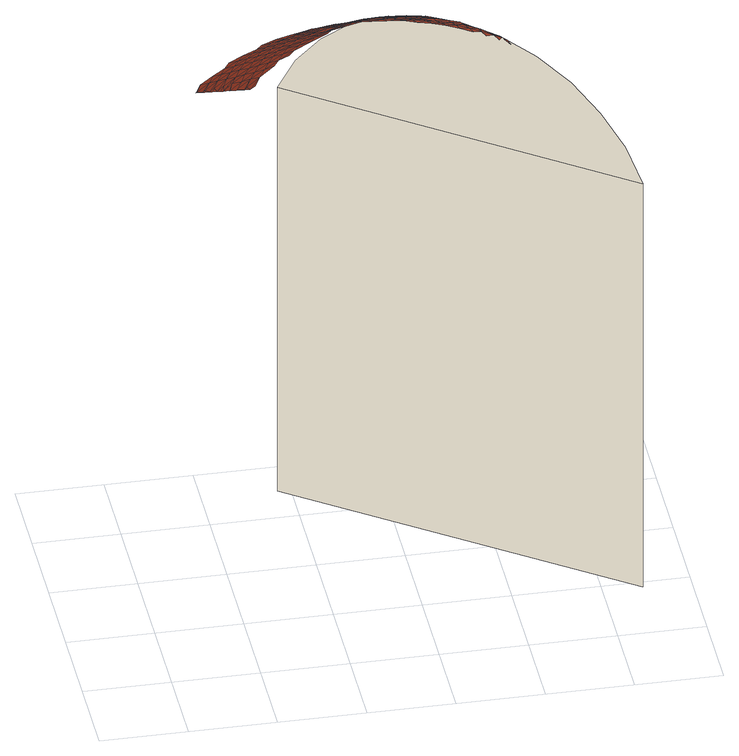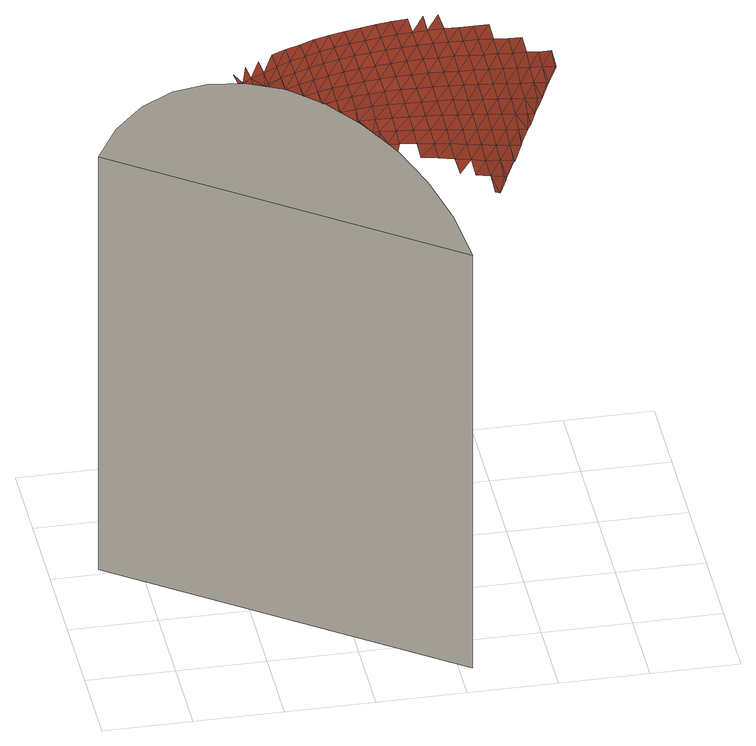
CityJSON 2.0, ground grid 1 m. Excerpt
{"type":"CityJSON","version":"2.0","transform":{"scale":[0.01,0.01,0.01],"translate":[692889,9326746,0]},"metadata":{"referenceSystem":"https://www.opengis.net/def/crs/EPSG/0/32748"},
"CityObjects":{
"building1":{"type":"Building","attributes":{"description":"109, created by Fairuz Akmal Pradana","name":"AC14-109","relativeToTerrain":"entirelyAboveTerrain","GrossPlannedArea":{"value":120,"uom":"m2"},"ConstructionMethod":"New Building","IsLandmarked":"NO","dateOfConstruction":"2025-01-01","measuredHeight":18.27,"class":"1000","function":"1000","usage":"1000","roofType":"1030","storeysAboveGround":2,"storeysBelowGround":0},"geometry":[{"type":"MultiSurface","lod":"2","boundaries":[[[0,1,2]],[[1,3,2]],[[4,2,3]],[[5,0,2]],[[2,4,5]],[[0,5,6]],[[5,4,7]],[[4,8,7]],[[9,7,8]],[[10,6,5]],[[11,5,7]],[[7,9,11]],[[6,10,12]],[[5,11,10]],[[11,9,13]],[[9,14,13]],[[15,13,14]],[[16,17,12]],[[18,12,10]],[[19,10,11]],[[20,11,13]],[[13,15,20]],[[12,18,16]],[[17,16,21]],[[10,19,18]],[[11,20,19]],[[20,15,22]],[[15,23,22]],[[24,22,23]],[[25,16,18]],[[26,21,16]],[[27,18,19]],[[28,19,20]],[[29,20,22]],[[22,24,29]],[[16,25,26]],[[18,27,25]],[[21,26,30]],[[19,28,27]],[[20,29,28]],[[24,31,32]],[[29,24,32]],[[33,32,31]],[[34,25,27]],[[35,26,25]],[[36,30,26]],[[37,27,28]],[[38,28,29]],[[39,29,32]],[[40,41,30]],[[32,33,42]],[[32,42,39]],[[25,34,35]],[[29,39,38]],[[27,37,34]],[[26,35,36]],[[30,36,40]],[[28,38,37]],[[41,40,43]],[[44,42,33]],[[44,45,46]],[[42,44,46]],[[47,46,45]],[[48,42,46]],[[49,39,42]],[[50,38,39]],[[51,40,36]],[[52,36,35]],[[53,43,40]],[[54,35,34]],[[55,37,38]],[[56,34,37]],[[46,47,48]],[[42,48,49]],[[39,49,50]],[[40,51,53]],[[43,53,57]],[[36,52,51]],[[38,50,55]],[[35,54,52]],[[34,56,54]],[[37,55,56]],[[47,58,59]],[[48,47,59]],[[60,59,58]],[[61,48,59]],[[62,49,48]],[[63,57,53]],[[64,53,51]],[[65,51,52]],[[66,50,49]],[[67,52,54]],[[68,55,50]],[[69,54,56]],[[70,56,55]],[[59,60,61]],[[48,61,62]],[[57,63,71]],[[53,64,63]],[[49,62,66]],[[51,65,64]],[[52,67,65]],[[50,66,68]],[[54,69,67]],[[56,70,69]],[[55,68,70]],[[61,60,72]],[[73,74,71]],[[75,71,63]],[[76,62,61]],[[77,63,64]],[[78,64,65]],[[79,65,67]],[[80,66,62]],[[81,67,69]],[[82,69,70]],[[83,68,66]],[[84,70,68]],[[71,75,73]],[[63,77,75]],[[64,78,77]],[[65,79,78]],[[62,76,80]],[[67,81,79]],[[69,82,81]],[[66,80,83]],[[70,84,82]],[[68,83,84]],[[85,86,73]],[[87,73,75]],[[88,75,77]],[[89,77,78]],[[90,78,79]],[[91,79,81]],[[92,81,82]],[[93,82,84]],[[94,83,80]],[[95,84,83]],[[73,87,85]],[[75,88,87]],[[77,89,88]],[[78,90,89]],[[79,91,90]],[[81,92,91]],[[82,93,92]],[[84,95,93]],[[80,96,94]],[[83,94,95]],[[97,98,85]],[[99,85,87]],[[100,87,88]],[[101,88,89]],[[102,89,90]],[[103,90,91]],[[104,91,92]],[[105,92,93]],[[106,93,95]],[[107,95,94]],[[98,97,108]],[[85,99,97]],[[87,100,99]],[[88,101,100]],[[89,102,101]],[[90,103,102]],[[91,104,103]],[[92,105,104]],[[93,106,105]],[[95,107,106]],[[109,108,97]],[[110,97,99]],[[111,99,100]],[[112,100,101]],[[113,101,102]],[[114,102,103]],[[115,103,104]],[[108,109,116]],[[117,104,105]],[[97,110,109]],[[118,105,106]],[[99,111,110]],[[119,106,107]],[[100,112,111]],[[101,113,112]],[[102,114,113]],[[103,115,114]],[[104,117,115]],[[105,118,117]],[[106,119,118]],[[120,116,109]],[[121,109,110]],[[122,110,111]],[[123,111,112]],[[124,112,113]],[[116,120,125]],[[126,113,114]],[[109,121,120]],[[127,114,115]],[[110,122,121]],[[128,115,117]],[[111,123,122]],[[129,117,118]],[[112,124,123]],[[113,126,124]],[[114,127,126]],[[115,128,127]],[[117,129,128]],[[130,125,120]],[[131,120,121]],[[132,121,122]],[[133,122,123]],[[125,130,134]],[[135,123,124]],[[120,131,130]],[[136,124,126]],[[121,132,131]],[[137,126,127]],[[122,133,132]],[[138,128,129]],[[139,127,128]],[[123,135,133]],[[124,136,135]],[[129,140,138]],[[126,137,136]],[[128,138,139]],[[127,139,137]],[[141,134,130]],[[142,130,131]],[[143,131,132]],[[144,132,133]],[[134,141,145]],[[139,138,146]],[[147,133,135]],[[130,142,141]],[[131,143,142]],[[148,135,136]],[[149,137,139]],[[149,139,146]],[[132,144,143]],[[150,136,137]],[[133,147,144]],[[135,148,147]],[[137,149,150]],[[136,150,148]],[[151,145,141]],[[152,141,142]],[[150,149,153]],[[154,142,143]],[[145,151,155]],[[156,143,144]],[[141,152,151]],[[150,153,157]],[[158,148,150]],[[159,144,147]],[[158,150,157]],[[142,154,152]],[[160,147,148]],[[143,156,154]],[[148,158,160]],[[144,159,156]],[[147,160,159]],[[161,155,151]],[[162,151,152]],[[163,152,154]],[[155,161,164]],[[159,160,165]],[[166,154,156]],[[151,162,161]],[[167,156,159]],[[152,163,162]],[[168,159,165]],[[154,166,163]],[[156,167,166]],[[159,168,167]],[[169,164,161]],[[170,161,162]],[[166,167,171]],[[172,162,163]],[[164,169,173]],[[174,163,166]],[[161,170,169]],[[174,166,171]],[[162,172,170]],[[163,174,172]],[[175,173,169]],[[172,174,176]],[[177,169,170]],[[173,175,178]],[[179,170,172]],[[179,172,176]],[[169,177,175]],[[170,179,177]],[[180,178,175]],[[177,179,181]],[[182,183,184,185]],[[168,181,186,187,188,189,190,185,184,191,192,140,153]],[[193,175,177]],[[177,181,194]],[[175,193,180]],[[177,194,193]],[[195,180,193]],[[196,197,180]],[[195,193,194]],[[180,195,196]],[[196,195,198]],[[199,200,196]],[[186,196,198]],[[196,186,199]],[[201,199,202]]],"semantics":{"surfaces":[{"type":"RoofSurface","name":"Roof 1"},{"type":"RoofSurface","name":"Roof 81"},{"type":"RoofSurface","name":"Roof 64"},{"type":"RoofSurface","name":"Roof 105"},{"type":"RoofSurface","name":"Roof 52"},{"type":"RoofSurface","name":"Roof 21"},{"type":"RoofSurface","name":"Roof 47"},{"type":"RoofSurface","name":"Roof 32"},{"type":"RoofSurface","name":"Roof 90"},{"type":"RoofSurface","name":"Roof 22"},{"type":"RoofSurface","name":"Roof 82"},{"type":"RoofSurface","name":"Roof 70"},{"type":"RoofSurface","name":"Roof 69"},{"type":"RoofSurface","name":"Roof 72"},{"type":"RoofSurface","name":"Roof 4"},{"type":"RoofSurface","name":"Roof 35"},{"type":"RoofSurface","name":"Roof 65"},{"type":"RoofSurface","name":"Roof 107"},{"type":"RoofSurface","name":"Roof 92"},{"type":"RoofSurface","name":"Roof 79"},{"type":"RoofSurface","name":"Roof 80"},{"type":"RoofSurface","name":"Roof 39"},{"type":"RoofSurface","name":"Roof 104"},{"type":"RoofSurface","name":"Roof 78"},{"type":"RoofSurface","name":"Roof 68"},{"type":"RoofSurface","name":"Roof 14"},{"type":"RoofSurface","name":"Roof 66"},{"type":"RoofSurface","name":"Roof 11"},{"type":"RoofSurface","name":"Roof 61"},{"type":"RoofSurface","name":"Roof 45"},{"type":"RoofSurface","name":"Roof 33"},{"type":"RoofSurface","name":"Roof 13"},{"type":"RoofSurface","name":"Roof 10"},{"type":"WallSurface","name":"Outer Wall 6"},{"type":"WallSurface","name":"Outer Wall 5"},{"type":"RoofSurface","name":"Roof 38"},{"type":"RoofSurface","name":"Roof 103"},{"type":"RoofSurface","name":"Roof 48"},{"type":"RoofSurface","name":"Roof 77"}],"values":[0,1,1,2,2,2,3,1,1,2,2,2,4,2,2,2,2,4,4,2,2,2,4,4,4,2,2,2,2,4,4,4,2,2,2,4,4,5,4,2,2,2,2,4,4,5,4,2,2,5,2,2,4,2,4,5,5,4,6,2,7,8,9,2,2,2,5,5,6,4,4,4,2,2,2,6,10,5,4,5,4,4,1,3,1,2,2,10,10,5,2,5,4,4,4,2,2,11,10,2,10,5,4,5,4,4,3,12,11,2,10,10,5,13,5,14,4,4,12,11,11,10,15,5,5,4,5,4,12,12,11,11,10,5,5,5,4,4,12,12,11,11,10,5,5,5,4,4,16,12,12,11,11,10,5,5,5,4,17,17,12,12,11,11,10,6,5,5,18,16,12,12,12,11,10,19,20,19,5,17,5,12,12,12,11,11,10,6,21,19,17,12,12,21,12,21,12,19,11,17,10,12,12,12,12,11,21,21,19,18,21,16,21,12,21,12,19,11,12,18,16,22,12,12,12,21,21,21,23,24,12,18,21,21,16,12,12,21,16,21,18,16,18,24,25,26,21,24,21,24,27,28,23,27,25,23,21,23,21,23,24,24,25,29,23,25,24,21,24,23,25,25,30,29,29,25,24,31,25,29,25,29,25,31,28,29,32,24,28,29,29,32,24,33,34,35,35,35,36,36,32,36,35,31,32,32,37,38]}}]}
},
"vertices":[
[65,176,667],[62,184,652],[63,185,652],[62,185,651],[72,198,642],[78,191,658],[80,183,672],[75,200,643],[75,202,639],[82,212,632],[93,198,663],[90,207,649],[95,188,677],[88,215,634],[87,219,627],[93,226,622],[111,194,681],[98,179,690],[108,204,668],[106,213,654],[103,222,640],[114,184,694],[101,230,625],[99,236,615],[103,240,612],[124,209,673],[128,199,686],[122,219,660],[119,228,646],[116,237,631],[131,188,698],[112,252,604],[114,246,617],[113,254,602],[138,224,664],[141,214,677],[144,203,689],[135,234,651],[132,243,637],[129,252,623],[148,192,702],[134,177,710],[127,261,608],[151,181,713],[123,269,592],[124,269,592],[124,269,593],[134,283,582],[140,276,600],[143,268,614],[146,258,629],[161,207,693],[158,218,681],[165,195,704],[155,229,669],[149,249,643],[152,239,656],[168,184,715],[136,286,580],[137,284,584],[144,297,572],[153,291,591],[157,283,606],[182,198,707],[178,210,696],[175,222,684],[160,273,621],[172,233,673],[163,264,635],[169,244,660],[166,254,648],[185,186,717],[150,299,575],[203,188,718],[189,174,727],[199,201,709],[171,298,599],[196,213,698],[192,225,687],[189,236,676],[174,288,613],[186,247,665],[183,258,652],[177,279,627],[180,269,640],[220,190,719],[206,175,728],[217,203,710],[213,215,700],[210,228,690],[207,239,679],[204,251,668],[201,262,657],[198,273,645],[193,294,620],[196,283,633],[189,304,607],[237,191,719],[223,177,728],[234,204,710],[231,217,701],[228,230,691],[225,242,681],[222,254,671],[220,265,660],[217,277,649],[214,288,638],[212,298,626],[241,178,728],[255,192,718],[252,205,710],[249,219,701],[246,231,692],[243,244,683],[241,256,673],[238,268,663],[258,178,726],[236,279,653],[234,291,643],[232,302,632],[272,193,717],[269,206,709],[266,220,701],[264,233,692],[261,246,684],[275,179,724],[259,258,675],[257,270,665],[255,282,656],[254,293,646],[289,193,715],[286,207,708],[284,221,700],[281,234,692],[292,179,722],[279,247,684],[277,259,675],[276,271,666],[266,294,648],[274,283,658],[257,301,642],[306,193,712],[303,207,705],[301,221,698],[299,235,690],[309,178,718],[274,288,653],[297,247,683],[295,260,674],[281,283,658],[294,272,667],[322,193,709],[320,207,702],[291,276,664],[318,221,695],[325,178,715],[316,235,688],[294,273,666],[296,272,666],[314,248,680],[312,261,673],[338,193,704],[336,207,698],[334,221,692],[341,178,710],[313,260,673],[332,235,685],[329,248,678],[327,249,678],[354,192,700],[352,207,694],[331,247,679],[350,221,688],[356,177,705],[347,235,681],[369,192,694],[348,234,681],[367,207,689],[371,176,699],[365,222,683],[383,192,688],[365,221,683],[545,90,0],[185,353,0],[185,353,533],[545,90,533],[404,194,678],[440,167,664],[474,142,642],[503,120,612],[528,103,575],[203,340,575],[228,322,612],[381,207,683],[381,210,681],[385,207,681],[397,191,682],[386,176,692],[396,199,679],[406,192,677],[400,175,686],[413,175,678],[411,188,676]
]}
